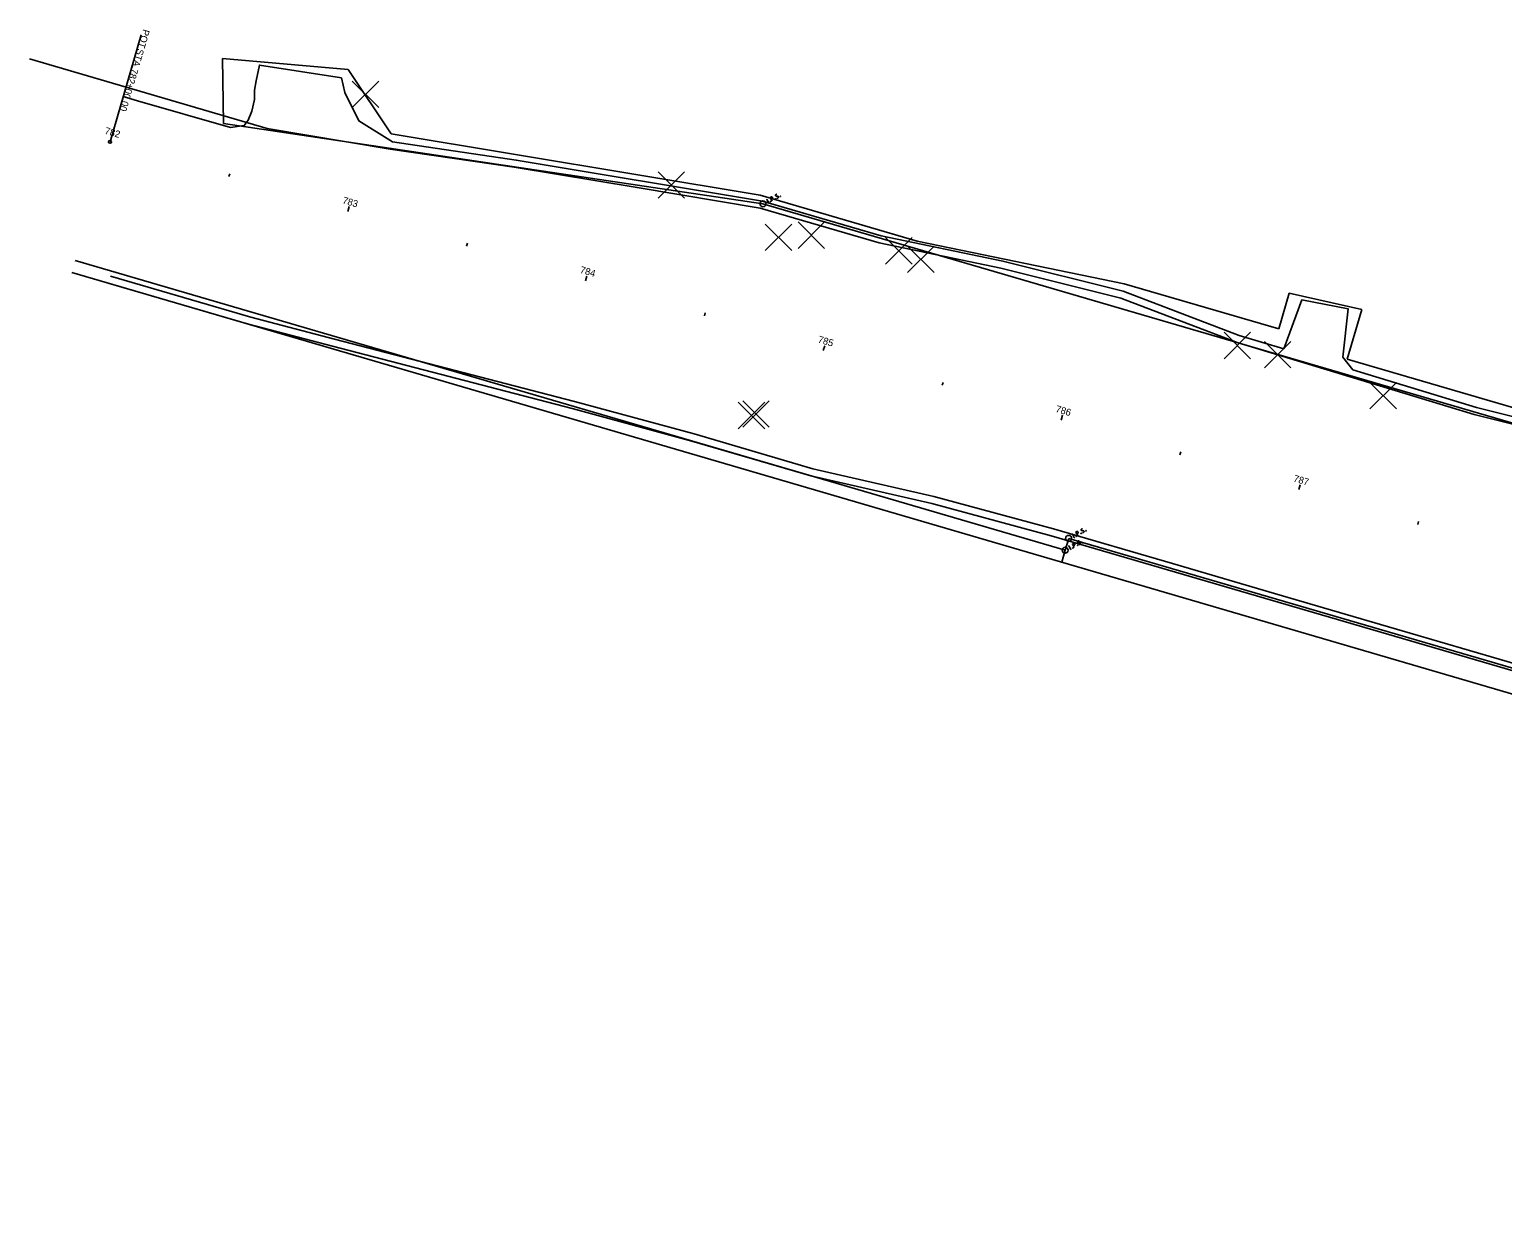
# Model space of a CAD drawing. Extents: x 149812 to 153516, y 327084 to 331478.
# Drawn here: x 149812 to 150406, y 330532 to 331017 of the extents above; entities that cross this region are included whole.
import ezdxf

# ---------------------------------------------------------------- set-up
doc = ezdxf.new("R2010")
doc.units = 0
for name, color, linetype in [('DR_P_Ditch', 7, 'Continuous'), ('DT_P_Graded_Shoulder', 7, 'Continuous'), ('MD_P_CURB_FRONT_BOT', 7, 'Continuous'), ('PV_P_Curb', 7, 'Continuous'), ('RW_P_Esmt_TMP', 7, 'Continuous'), ('RW_P_Prelim_RW', 7, 'Continuous'), ('RW_P_Text', 7, 'Continuous'), ('SC_Scratch1', 7, 'Continuous')]:
    doc.layers.add(name, color=color, linetype=linetype)

msp = doc.modelspace()

# ---------------------------------------------------------------- linework, layer by layer
at = {"layer": 'DR_P_Ditch'}
for p, q in [((149941.98, 330996.09), (149952.67, 330985.4)), ((149952.67, 330996.09), (149941.98, 330985.4)), ((149941.98, 330996.09), (149952.67, 330985.4)), ((149952.67, 330996.09), (149941.98, 330985.4)), ((149947.32, 330990.75), (149947.32, 330990.75)), ((149947.32, 330990.75), (149947.32, 330990.75)), ((150065.44, 330959.44), (150076.13, 330948.75)), ((150076.13, 330959.44), (150065.44, 330948.75)), ((150070.79, 330954.1), (150070.79, 330954.1)), ((150108.67, 330938.3), (150119.36, 330927.61)), ((150119.36, 330938.3), (150108.67, 330927.61)), ((150121.95, 330939.18), (150132.65, 330928.49)), ((150132.65, 330939.18), (150121.95, 330928.49)), ((150114.01, 330932.96), (150114.01, 330932.96)), ((150127.3, 330933.84), (150127.3, 330933.84)), ((150157.24, 330932.88), (150167.93, 330922.19)), ((150167.93, 330932.88), (150157.24, 330922.19)), ((150162.59, 330927.54), (150162.59, 330927.54)), ((150166.12, 330929.4), (150176.82, 330918.71)), ((150176.82, 330929.4), (150166.12, 330918.71)), ((150171.47, 330924.05), (150171.47, 330924.05)), ((150293.91, 330894.65), (150304.61, 330883.96)), ((150304.61, 330894.65), (150293.91, 330883.96)), ((150310.15, 330890.91), (150320.84, 330880.21)), ((150320.84, 330890.91), (150310.15, 330880.21)), ((150299.26, 330889.3), (150299.26, 330889.3)), ((150315.49, 330885.56), (150315.49, 330885.56)), ((150352.76, 330874.4), (150363.46, 330863.71)), ((150363.46, 330874.4), (150352.76, 330863.71)), ((150097.8, 330866.37), (150108.49, 330855.68)), ((150108.49, 330866.37), (150097.8, 330855.68)), ((150099.58, 330866.93), (150110.27, 330856.24)), ((150110.27, 330866.93), (150099.58, 330856.24)), ((150358.11, 330869.06), (150358.11, 330869.06)), ((150103.14, 330861.03), (150103.14, 330861.03)), ((150104.92, 330861.59), (150104.92, 330861.59))]:
    msp.add_line(p, q, dxfattribs=at)
at = {"layer": 'DT_P_Graded_Shoulder'}
for points in [[(149843.46, 330914.44), (149900.08, 330897.86), (149933.96, 330888.99), (150030.77, 330863.78), (150079.04, 330850.7), (150127.03, 330836.65), (150175.86, 330825.49), (150224.12, 330812.4), (150416.07, 330756.23), (150419.57, 330755.32)], [(149844.36, 330917.3), (149900.98, 330900.73), (149934.85, 330891.86), (150031.67, 330866.65), (150079.94, 330853.56), (150127.93, 330839.52), (150176.76, 330828.35), (150225.02, 330815.27), (150273.01, 330801.22), (150314.28, 330789.15), (150368.98, 330773.13), (150416.97, 330759.09), (150542.86, 330726.41), (150657.47, 330690.79), (150705.46, 330676.74), (150753.16, 330661.74), (150781.39, 330651.39), (150849.14, 330633.65), (150897.4, 330620.57), (151040.52, 330575.55)]]:
    msp.add_lwpolyline(points, dxfattribs=at)
at = {"layer": 'MD_P_CURB_FRONT_BOT'}
for points in [[(150113.37, 330950.34), (150113.34, 330950.35), (150113.3, 330950.36), (150113.19, 330950.35), (150113.08, 330950.31), (150113, 330950.27), (150112.97, 330950.25), (150112.86, 330950.15), (150112.79, 330950.03), (150112.77, 330949.9), (150112.8, 330949.8), (150112.84, 330949.73), (150112.91, 330949.66), (150113.03, 330949.62), (150113.74, 330949.58), (150113.81, 330949.56), (150113.86, 330949.53), (150113.91, 330949.48), (150113.95, 330949.41), (150113.97, 330949.34), (150113.99, 330949.29), (150114, 330949.22), (150114, 330949.17), (150114, 330949.12), (150113.99, 330949.07), (150113.98, 330949.04), (150113.95, 330948.99), (150113.93, 330948.97), (150113.84, 330948.91), (150113.71, 330948.83), (150113.61, 330948.81), (150113.44, 330948.82), (150113.33, 330948.84)], [(150114.7, 330949.62), (150114.75, 330949.65), (150114.79, 330949.64), (150114.84, 330949.61), (150114.87, 330949.56), (150114.87, 330949.5), (150114.85, 330949.46), (150114.8, 330949.43), (150114.76, 330949.44), (150114.71, 330949.47), (150114.68, 330949.52), (150114.68, 330949.58), (150114.7, 330949.62)], [(150109.15, 330948.16), (150109.46, 330948.33)], [(150110.08, 330946.84), (150109.31, 330948.24)], [(150109.92, 330946.76), (150110.23, 330946.93)], [(150111.45, 330947.59), (150110.68, 330949), (150111.14, 330949.25), (150111.2, 330949.27), (150111.28, 330949.28), (150111.32, 330949.28), (150111.36, 330949.27), (150111.43, 330949.23), (150111.49, 330949.2), (150111.56, 330949.12), (150111.63, 330948.99), (150111.64, 330948.94), (150111.66, 330948.86), (150111.66, 330948.76), (150111.64, 330948.71), (150111.63, 330948.67), (150111.59, 330948.62), (150111.52, 330948.57), (150111.05, 330948.31)], [(150110.81, 330947.49), (150110.86, 330947.52), (150110.9, 330947.51), (150110.96, 330947.48), (150110.99, 330947.43), (150110.98, 330947.37), (150110.96, 330947.33), (150110.92, 330947.3), (150110.87, 330947.31), (150110.82, 330947.34), (150110.79, 330947.39), (150110.8, 330947.45), (150110.81, 330947.49)], [(150112.79, 330948.57), (150112.83, 330948.6), (150112.87, 330948.59), (150112.93, 330948.56), (150112.96, 330948.51), (150112.95, 330948.45), (150112.94, 330948.41), (150112.89, 330948.38), (150112.85, 330948.39), (150112.79, 330948.42), (150112.76, 330948.47), (150112.77, 330948.53), (150112.79, 330948.57)], [(150232.51, 330813.07), (150232.82, 330813.24)], [(150233.44, 330811.75), (150232.67, 330813.15)], [(150234.81, 330812.5), (150234.04, 330813.91), (150234.51, 330814.16), (150234.56, 330814.18), (150234.64, 330814.19), (150234.68, 330814.19), (150234.72, 330814.18), (150234.79, 330814.15), (150234.85, 330814.11), (150234.92, 330814.03), (150234.99, 330813.9), (150235, 330813.85), (150235.02, 330813.77), (150235.03, 330813.67), (150235.01, 330813.62), (150234.99, 330813.58), (150234.95, 330813.53), (150234.88, 330813.48), (150234.42, 330813.22)], [(150236.15, 330813.48), (150236.2, 330813.51), (150236.24, 330813.5), (150236.29, 330813.47), (150236.32, 330813.42), (150236.32, 330813.36), (150236.3, 330813.32), (150236.25, 330813.29), (150236.21, 330813.3), (150236.16, 330813.33), (150236.13, 330813.38), (150236.13, 330813.44), (150236.15, 330813.48)], [(150236.73, 330815.25), (150236.7, 330815.27), (150236.66, 330815.27), (150236.56, 330815.26), (150236.44, 330815.22), (150236.36, 330815.18), (150236.33, 330815.16), (150236.22, 330815.06), (150236.15, 330814.94), (150236.14, 330814.81), (150236.16, 330814.71), (150236.2, 330814.65), (150236.27, 330814.57), (150236.39, 330814.53), (150237.1, 330814.49), (150237.17, 330814.47), (150237.22, 330814.44), (150237.27, 330814.39), (150237.31, 330814.32), (150237.34, 330814.25), (150237.35, 330814.2), (150237.36, 330814.13), (150237.37, 330814.08), (150237.37, 330814.03), (150237.36, 330813.98), (150237.34, 330813.95), (150237.31, 330813.9), (150237.29, 330813.88), (150237.21, 330813.82), (150237.07, 330813.74), (150236.97, 330813.72), (150236.81, 330813.73), (150236.69, 330813.75)], [(150238.06, 330814.53), (150238.11, 330814.56), (150238.15, 330814.55), (150238.2, 330814.52), (150238.23, 330814.47), (150238.23, 330814.41), (150238.21, 330814.37), (150238.16, 330814.34), (150238.12, 330814.35), (150238.07, 330814.38), (150238.04, 330814.43), (150238.04, 330814.49), (150238.06, 330814.53)], [(150231.11, 330808.27), (150231.42, 330808.44)], [(150232.03, 330806.95), (150231.26, 330808.36)], [(150231.88, 330806.87), (150232.19, 330807.04)], [(150233.41, 330807.71), (150232.64, 330809.11), (150233.1, 330809.36), (150233.16, 330809.38), (150233.23, 330809.39), (150233.28, 330809.39), (150233.32, 330809.38), (150233.39, 330809.35), (150233.45, 330809.31), (150233.51, 330809.23), (150233.59, 330809.1), (150233.6, 330809.05), (150233.62, 330808.97), (150233.62, 330808.87), (150233.6, 330808.82), (150233.58, 330808.78), (150233.55, 330808.73), (150233.48, 330808.68), (150233.01, 330808.42)], [(150232.77, 330807.6), (150232.82, 330807.63), (150232.86, 330807.62), (150232.91, 330807.59), (150232.94, 330807.54), (150232.94, 330807.48), (150232.92, 330807.44), (150232.87, 330807.41), (150232.83, 330807.42), (150232.78, 330807.45), (150232.75, 330807.5), (150232.75, 330807.56), (150232.77, 330807.6)], [(150233.28, 330811.67), (150233.59, 330811.84)], [(150234.18, 330812.4), (150234.22, 330812.43), (150234.27, 330812.42), (150234.32, 330812.39), (150234.35, 330812.34), (150234.34, 330812.28), (150234.33, 330812.24), (150234.28, 330812.21), (150234.24, 330812.22), (150234.18, 330812.25), (150234.15, 330812.3), (150234.16, 330812.36), (150234.18, 330812.4)], [(150234.74, 330808.68), (150234.79, 330808.71), (150234.83, 330808.7), (150234.89, 330808.67), (150234.92, 330808.62), (150234.91, 330808.56), (150234.89, 330808.52), (150234.85, 330808.49), (150234.8, 330808.5), (150234.75, 330808.53), (150234.72, 330808.58), (150234.73, 330808.64), (150234.74, 330808.68)], [(150235.33, 330810.46), (150235.3, 330810.47), (150235.26, 330810.47), (150235.15, 330810.46), (150235.03, 330810.42), (150234.96, 330810.38), (150234.93, 330810.36), (150234.82, 330810.26), (150234.75, 330810.14), (150234.73, 330810.01), (150234.76, 330809.91), (150234.8, 330809.85), (150234.86, 330809.77), (150234.98, 330809.73), (150235.7, 330809.69), (150235.77, 330809.68), (150235.81, 330809.64), (150235.87, 330809.59), (150235.91, 330809.52), (150235.93, 330809.45), (150235.95, 330809.4), (150235.96, 330809.33), (150235.96, 330809.28), (150235.96, 330809.24), (150235.95, 330809.19), (150235.93, 330809.15), (150235.91, 330809.1), (150235.88, 330809.08), (150235.8, 330809.02), (150235.67, 330808.94), (150235.57, 330808.92), (150235.4, 330808.93), (150235.29, 330808.95)], [(150236.66, 330809.73), (150236.71, 330809.76), (150236.75, 330809.75), (150236.8, 330809.72), (150236.83, 330809.67), (150236.83, 330809.61), (150236.81, 330809.57), (150236.76, 330809.54), (150236.72, 330809.55), (150236.67, 330809.58), (150236.64, 330809.63), (150236.64, 330809.69), (150236.66, 330809.73)]]:
    msp.add_lwpolyline(points, dxfattribs=at)
for centre in [(150107.77, 330946.49), (150229.72, 330806.6), (150231.13, 330811.4)]:
    msp.add_circle(centre, 1.2, dxfattribs=at)
at = {"layer": 'PV_P_Curb'}
msp.add_line((149844.19, 330971.53), (149856.83, 331014.72), dxfattribs=at)
msp.add_circle((149844.19, 330971.53), 0.6, dxfattribs=at)
at = {"layer": 'RW_P_Esmt_TMP'}
for p, q in [((149889.54, 331005.15), (149940.26, 331000.72)), ((149890.05, 330978.95), (149889.54, 331005.15)), ((149940.26, 331000.72), (149957.67, 330974.78)), ((149957.67, 330974.78), (150106.69, 330949.93)), ((150106.69, 330949.93), (150170.03, 330931.39)), ((150170.03, 330931.39), (150253.58, 330914.23)), ((149828.74, 330918.74), (150438.18, 330740.38)), ((150253.58, 330914.23), (150315.96, 330895.97)), ((150315.96, 330895.97), (150320.17, 330910.37)), ((150320.17, 330910.37), (150349.53, 330903.86)), ((150349.53, 330903.86), (150343.63, 330883.71)), ((150343.63, 330883.71), (150752.48, 330764.05)), ((150228.38, 330801.78), (150229.78, 330806.58))]:
    msp.add_line(p, q, dxfattribs=at)
at = {"layer": 'RW_P_Prelim_RW'}
for p, q in [((149844.19, 330971.53), (149844.75, 330973.45)), ((149892.18, 330957.49), (149892.51, 330958.64)), ((149940.16, 330943.44), (149940.73, 330945.36)), ((149988.15, 330929.4), (149988.49, 330930.55)), ((150036.14, 330915.35), (150036.7, 330917.27)), ((150084.12, 330901.31), (150084.46, 330902.46)), ((150132.11, 330887.26), (150132.67, 330889.18)), ((150180.1, 330873.22), (150180.44, 330874.37)), ((150228.09, 330859.18), (150228.65, 330861.09)), ((150276.07, 330845.13), (150276.41, 330846.28)), ((150324.06, 330831.09), (150324.62, 330833.01)), ((150372.05, 330817.04), (150372.38, 330818.19))]:
    msp.add_line(p, q, dxfattribs=at)
at = {"layer": 'RW_P_Text'}
for points in [[(149811.68, 331005.01), (149907.65, 330976.92), (149957.33, 330968.63)], [(149957.33, 330968.63), (150007.28, 330961.31), (150056.95, 330953.02), (150106.62, 330944.74), (150154.61, 330930.69), (150203.72, 330920.49), (150252.27, 330908.36), (150299.13, 330890.48), (150394.83, 330861.43), (150443.38, 330849.31), (150523.43, 330823.79), (150567.86, 330811.83), (150611.05, 330799.19), (150681.91, 330774.29), (150730.17, 330761.2), (150807.8, 330741.61), (150873.85, 330718.11), (150921.84, 330704.06), (150992.86, 330683.28), (151066.08, 330662.89)]]:
    msp.add_lwpolyline(points, dxfattribs=at)
at = {"layer": 'SC_Scratch1'}
for p, q in [((149849.56, 330989.88), (149855.28, 330988.04)), ((149890.05, 330978.95), (150107.77, 330946.49)), ((150107.77, 330946.49), (151163.48, 330637.51)), ((149830.14, 330923.54), (150229.78, 330806.58)), ((150229.78, 330806.58), (150231.19, 330811.38)), ((150231.19, 330811.38), (151184.8, 330532.29))]:
    msp.add_line(p, q, dxfattribs=at)
for points in [[(149855.28, 330988.04), (149892.86, 330977.25), (149898.41, 330978.16), (149899.96, 330980.3), (149901.41, 330983.96), (149902.52, 330988.61), (149902.52, 330992.33), (149903.17, 330996.15), (149904.51, 331002.54), (149937.62, 330997.37), (149938.92, 330991.4), (149944.68, 330979.95), (149958.22, 330971.5)], [(149958.22, 330971.5), (150008.18, 330964.17), (150107.52, 330947.6), (150155.51, 330933.56), (150204.62, 330923.35), (150253.17, 330911.23), (150300.03, 330893.34), (150317.98, 330887.89)], [(150317.98, 330887.89), (150325.32, 330907.72), (150344.02, 330904.06), (150341.82, 330884.52), (150345.91, 330879.41)], [(150345.91, 330879.41), (150395.73, 330864.29), (150444.27, 330852.17), (150524.33, 330826.65), (150568.76, 330814.69), (150611.95, 330802.05), (150682.81, 330777.15), (150731.07, 330764.06), (150755.53, 330757.89)]]:
    msp.add_lwpolyline(points, dxfattribs=at)

# ---------------------------------------------------------------- texts
at = {"layer": 'PV_P_Curb'}
for s, p in [('POT', (149857.6, 331017.2)), (' STA. ', (149855.59, 331010.36)), ('782+00.00', (149852.97, 331001.41))]:
    msp.add_text(s, height=2.8, rotation=253.68689, dxfattribs=at).set_placement(p)
at = {"layer": 'RW_P_Prelim_RW'}
for s, p in [('782', (149841.81, 330974.83)), ('783', (149937.8, 330946.74)), ('784', (150033.69, 330918.67)), ('785', (150129.74, 330890.56)), ('786', (150225.66, 330862.49)), ('787', (150321.65, 330834.4))]:
    msp.add_text(s, height=2.8, rotation=343.68689, dxfattribs=at).set_placement(p)

doc.saveas('drawing.dxf')
